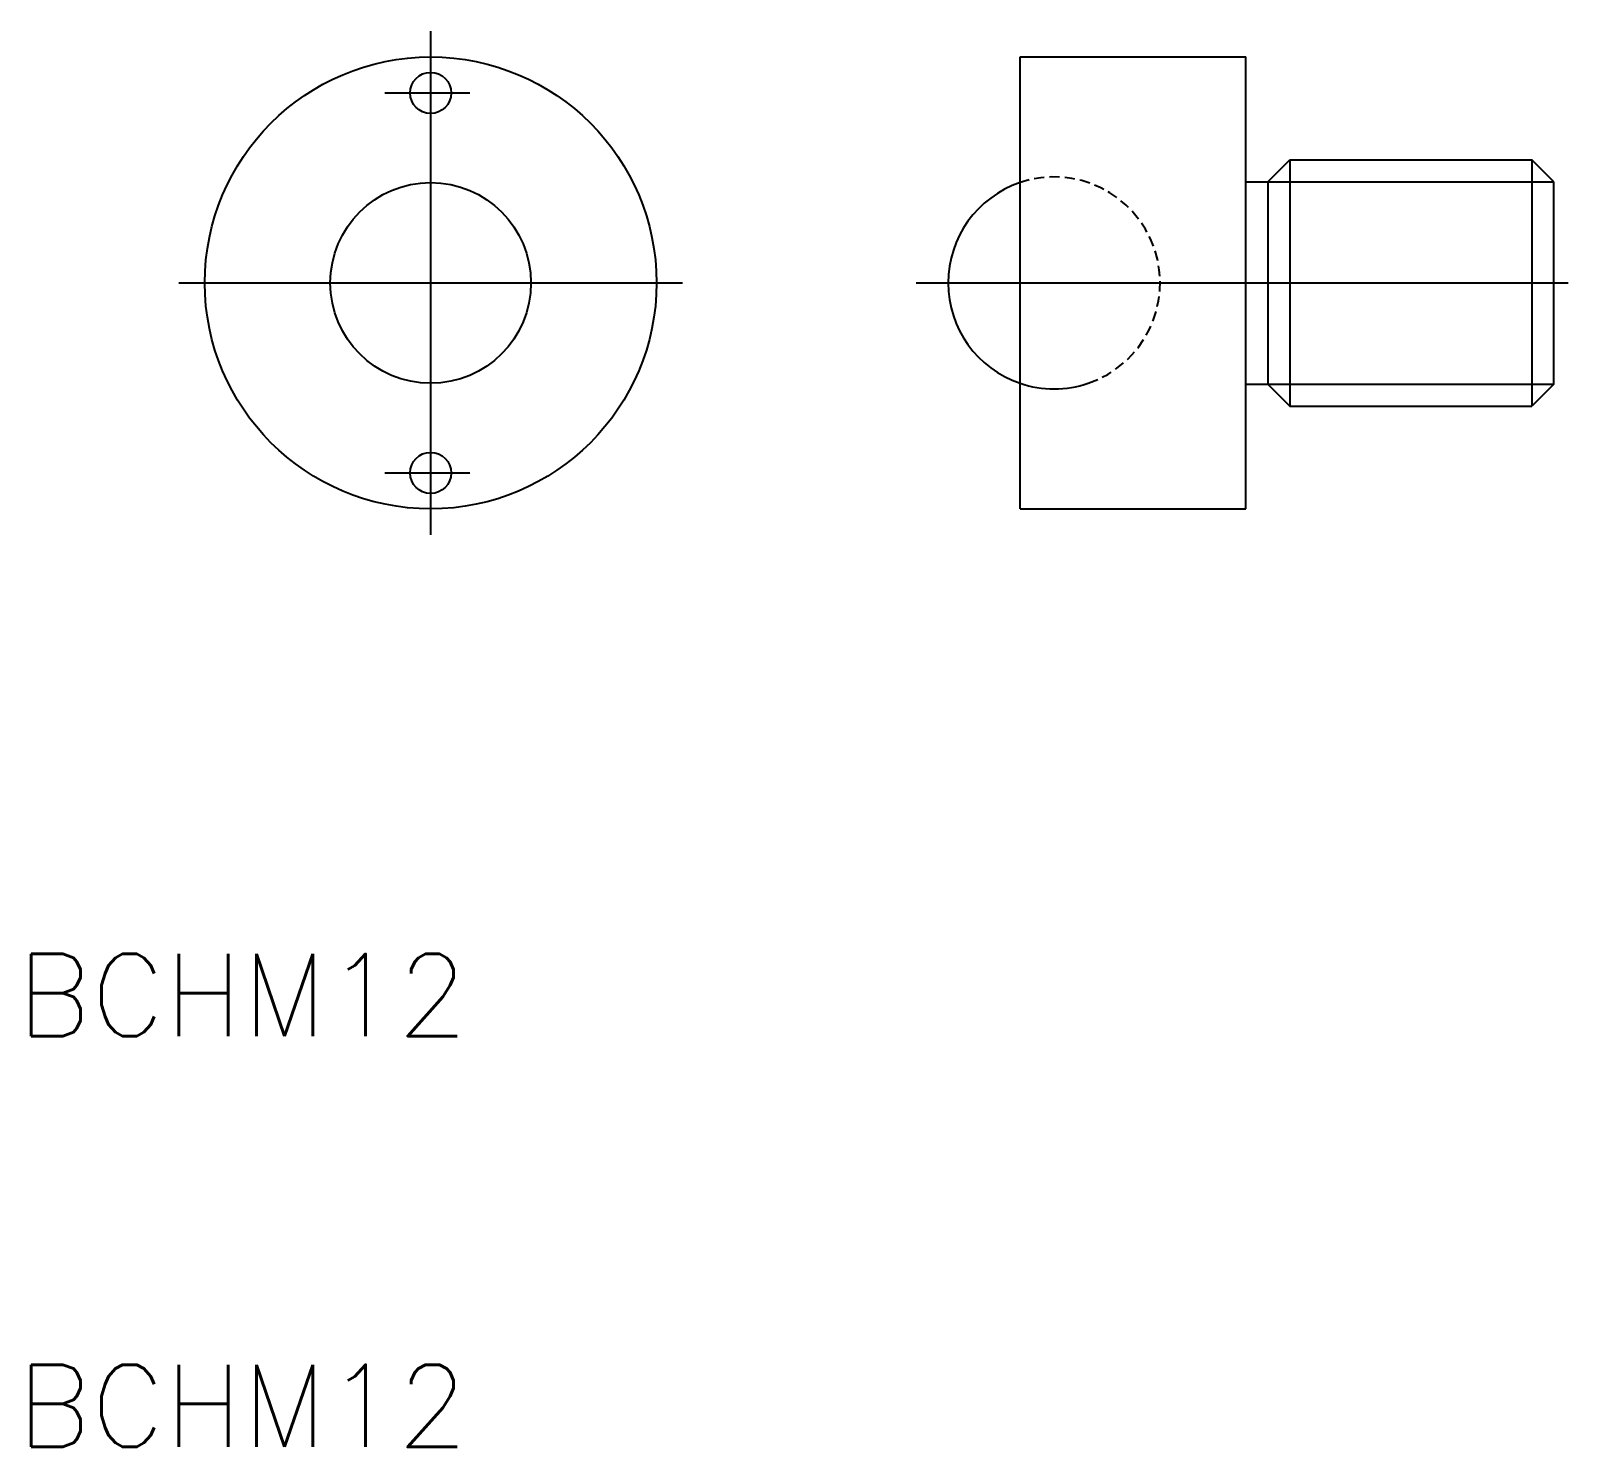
# Model space of a CAD drawing. Extents: x 11.2 to 86.9, y -116.8 to -47.9.
import ezdxf

# ---------------------------------------------------------------- set-up
doc = ezdxf.new("R2010")
doc.units = 0
doc.linetypes.add('CENTER', pattern=[50.8, 31.75, -6.35, 6.35, -6.35])
doc.linetypes.add('DASHED', pattern=[0.75, 0.5, -0.25])
doc.layers.get('0').update_dxf_attribs({"linetype": 'CONTINUOUS'})
doc.layers.add('CENTER', color=1, linetype='CENTER')
doc.styles.get("Standard").update_dxf_attribs({"font": 'txt.shx'})

msp = doc.modelspace()

# ---------------------------------------------------------------- linework, layer by layer
at = {"color": 7, "linetype": 'CONTINUOUS'}
for p, q in [((59.333, -71.163), (59.333, -49.163)), ((59.333, -49.163), (70.333, -49.163)), ((70.333, -71.163), (70.333, -49.163)), ((71.406, -55.236), (72.479, -54.163)), ((72.479, -54.163), (84.26, -54.163)), ((72.479, -54.163), (72.479, -66.163)), ((85.333, -55.236), (84.26, -54.163)), ((84.26, -54.163), (84.26, -66.163)), ((70.333, -55.236), (71.406, -55.236)), ((71.406, -55.236), (71.406, -65.09)), ((85.333, -65.09), (85.333, -55.236)), ((70.333, -65.09), (71.406, -65.09)), ((71.406, -65.09), (72.479, -66.163)), ((85.333, -65.09), (84.26, -66.163)), ((72.479, -66.163), (84.26, -66.163)), ((59.333, -71.163), (70.333, -71.163))]:
    msp.add_line(p, q, dxfattribs=at)
at = {"color": 3, "linetype": 'CONTINUOUS'}
for p, q in [((71.406, -55.236), (85.333, -55.236)), ((71.406, -65.09), (85.333, -65.09))]:
    msp.add_line(p, q, dxfattribs=at)
at = {"color": 7, "linetype": 'CONTINUOUS'}
for centre, radius in [((30.633, -60.163), 11), ((30.633, -50.913), 1), ((30.633, -60.163), 4.886), ((30.633, -69.413), 1)]:
    msp.add_circle(centre, radius, dxfattribs=at)
at = {"color": 3, "linetype": 'DASHED'}
msp.add_arc((60.993, -60.163), 5.16, 288.76609, 108.76609, dxfattribs=at)
at = {"color": 7, "linetype": 'CONTINUOUS'}
msp.add_arc((60.993, -60.163), 5.16, 108.76609, 251.23391, dxfattribs=at)
at = {"color": 3}
msp.add_arc((60.993, -60.163), 5.16, 251.23391, 288.76609, dxfattribs=at)
at = {"layer": 'CENTER', "color": 1, "linetype": 'CENTER'}
for p, q in [((30.633, -47.904), (30.633, -72.422)), ((28.398, -50.913), (32.535, -50.913)), ((18.374, -60.163), (42.892, -60.163)), ((54.278, -60.163), (86.889, -60.163)), ((28.398, -69.413), (32.535, -69.413))]:
    msp.add_line(p, q, dxfattribs=at)

# ---------------------------------------------------------------- texts
at = {"color": 7, "linetype": 'CONTINUOUS'}
for p in [(10.49, -96.831), (10.49, -116.831)]:
    msp.add_text('BCHM12', height=4, dxfattribs=at).set_placement(p)

doc.saveas('drawing.dxf')
